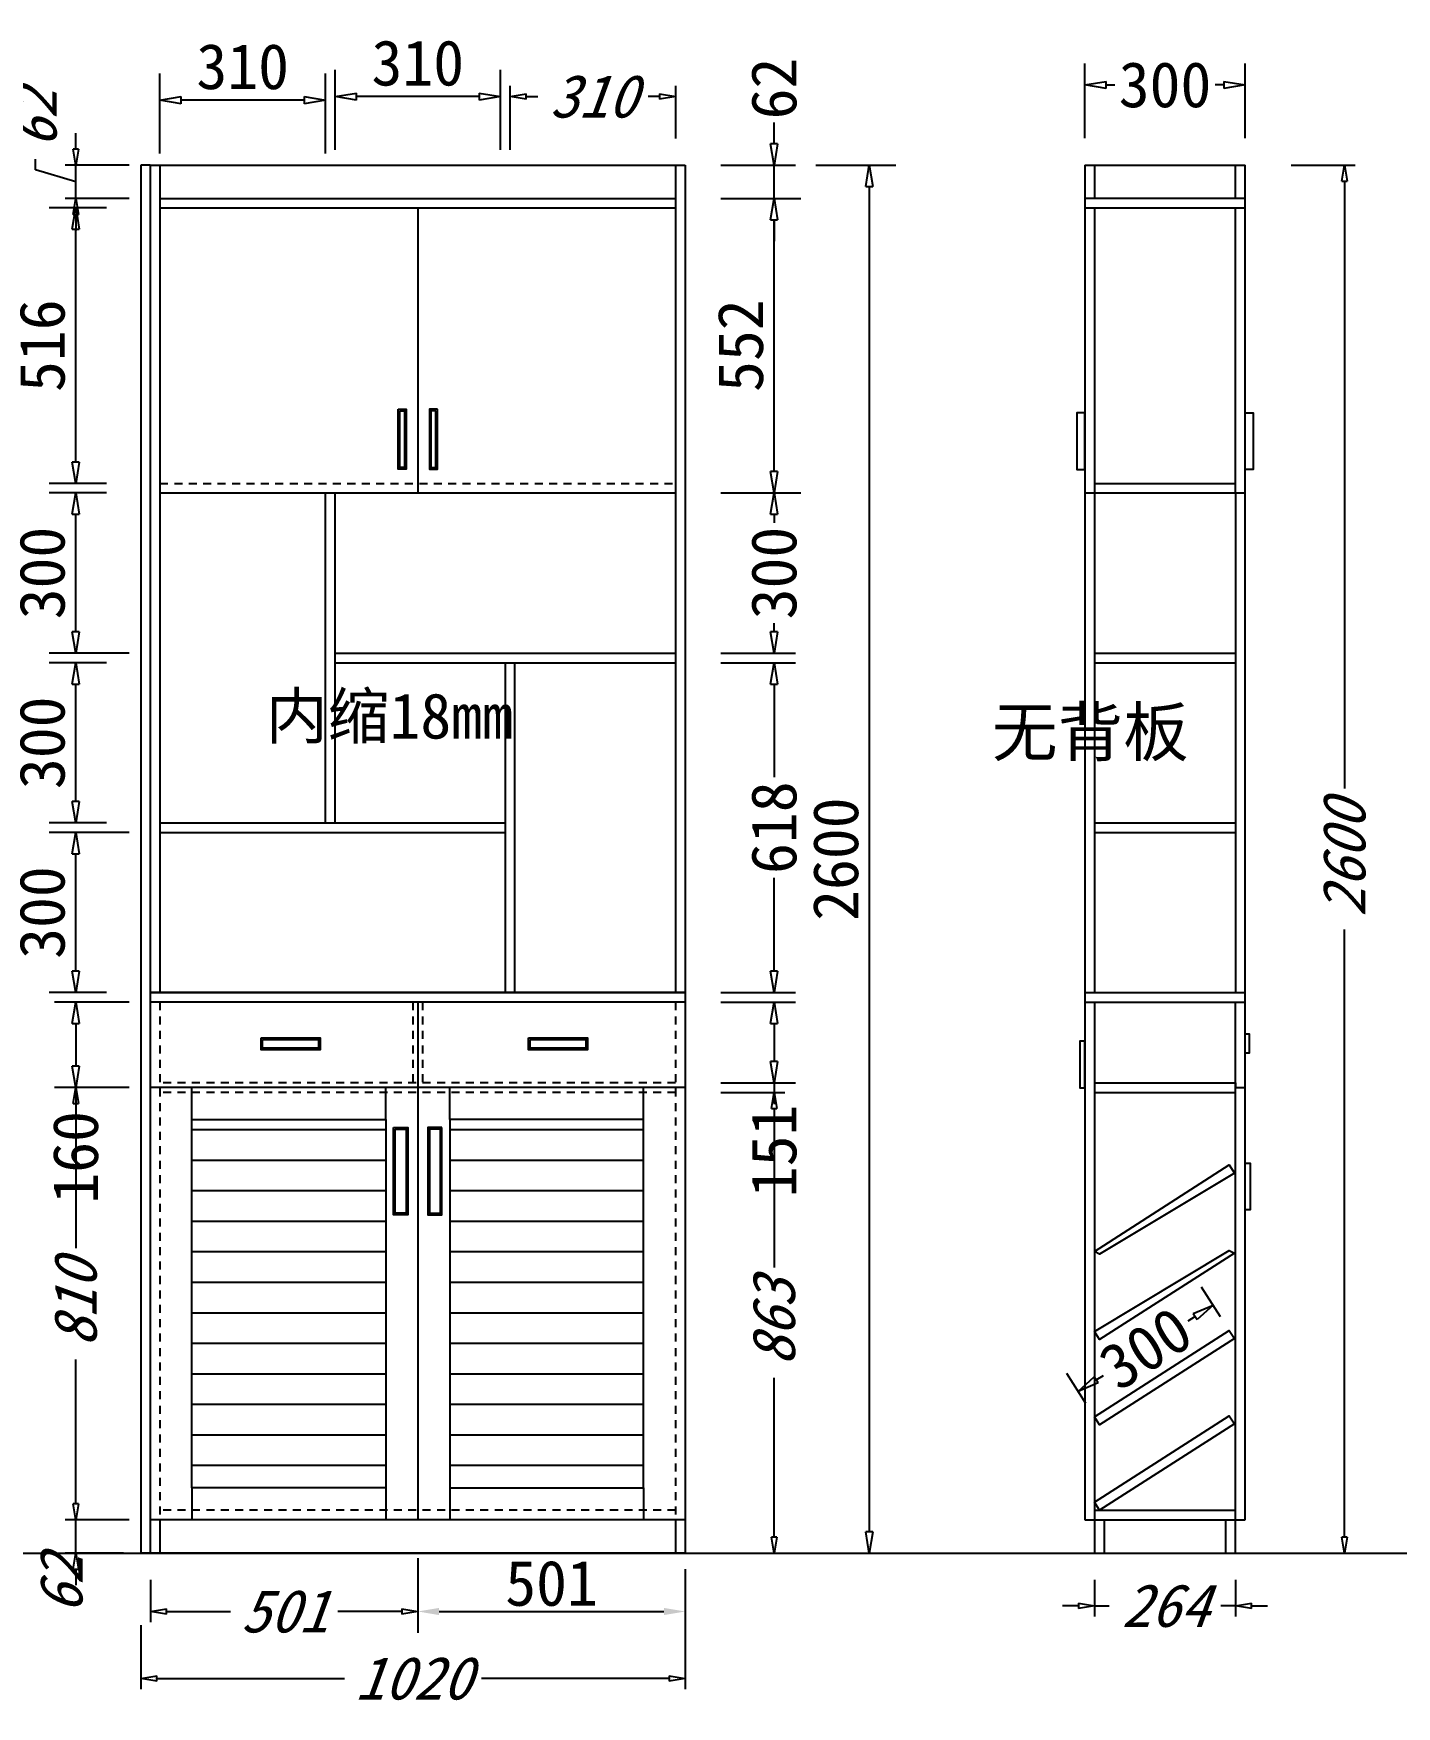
# Model space of a CAD drawing. Header units: millimetres. Extents: x 366509 to 398313, y -1245498 to -1202747.
# Drawn here: x 387498 to 390051, y -1221403 to -1218268 of the extents above; entities that cross this region are included whole.
import ezdxf

# ---------------------------------------------------------------- set-up
doc = ezdxf.new("R2010")
doc.units = ezdxf.units.MM
doc.header["$LTSCALE"] = 20
doc.linetypes.add('JIS_02_0.7', pattern=[1.35, 0.75, -0.6])
doc.layers.get('Defpoints').update_dxf_attribs({"color": 250})
doc.styles.get("Standard").update_dxf_attribs({"font": 'SimSun.ttf', "height": 85})
doc.styles.add('text', font='SimSun.ttf', dxfattribs={"height": 85})
doc.styles.add('汉字', font='SimSun.ttf', dxfattribs={"oblique": 20, "height": 80})
doc.dimstyles.new('200', dxfattribs={"dimtxt": 90, "dimasz": 40, "dimexe": 50, "dimexo": 100, "dimgap": 20, "dimtad": 1, "dimdec": 0, "dimtxsty": 'Standard', "dimblk": 'CLOSEDBLANK', "dimcen": 100, "dimdle": 50, "dimclrd": 256, "dimclre": 256, "dimclrt": 256, "dimadec": 0, "dimazin": 0, "dimtfac": 1, "dimtdec": 0, "dimtmove": 2, "dimatfit": 3, "dimldrblk": 'CLOSEDBLANK', "dimfxl": 100, "dimfxlon": 1, "dimlwd": 25, "dimlwe": 25, "dimarcsym": 0})
doc.dimstyles.new('ISO-25', dxfattribs={"dimtxt": 2.5, "dimasz": 2.5, "dimexe": 1.25, "dimexo": 0.625, "dimtad": 1, "dimtxsty": 'Standard', "dimcen": 2.5, "dimadec": 0, "dimazin": 0, "dimtfac": 1, "dimtmove": 0, "dimatfit": 3, "dimfxl": 1, "dimarcsym": 0})
doc.dimstyles.get("Standard").update_dxf_attribs({"dimtxt": 0.18, "dimasz": 0.18, "dimexe": 0.18, "dimexo": 0.0625, "dimgap": 0.09, "dimtad": 0, "dimtih": 1, "dimtoh": 1, "dimdec": 4, "dimzin": 0, "dimdsep": 46, "dimtxsty": 'Standard', "dimcen": 0.09, "dimadec": 0, "dimazin": 0, "dimtfac": 1, "dimtdec": 4, "dimtofl": 0, "dimtmove": 0, "dimatfit": 3, "dimfxl": 1, "dimtolj": 1, "dimtzin": 0, "dimarcsym": 0})
doc.dimstyles.new('周文晶', dxfattribs={"dimtxt": 70, "dimasz": 40, "dimexe": 40, "dimexo": 30, "dimgap": 10, "dimtad": 0, "dimdec": 0, "dimtxsty": 'Standard', "dimblk": 'CLOSEDBLANK', "dimcen": 200, "dimclrd": 256, "dimclre": 256, "dimadec": 0, "dimazin": 0, "dimtfac": 1, "dimtdec": 0, "dimtmove": 0, "dimatfit": 3, "dimldrblk": 'CLOSEDBLANK', "dimfxl": 100, "dimfxlon": 1, "dimarcsym": 0})

# ---------------------------------------------------------------- blocks, each defined once
blk = doc.blocks.new('_ClosedBlank')
at = {"color": 0, "linetype": 'ByBlock', "lineweight": -2}
for p, q in [((-1, 0.167), (0, 0)), ((-1, 0.167), (-1, -0.167)), ((0, 0), (-1, -0.167))]:
    blk.add_line(p, q, dxfattribs=at)
blk = doc.blocks.new('*D831')
at = {"lineweight": 25, "transparency": 16777216}
for p, q in [((387577.1, -1221023.1), (387577.1, -1220993.1)), ((387677.1, -1221053.1), (387557.1, -1221053.1)), ((387577.1, -1221115.1), (387577.1, -1221053.1)), ((387666.9, -1221115.1), (387557.1, -1221115.1)), ((387577.1, -1221145.1), (387577.1, -1221175.1))]:
    blk.add_line(p, q, dxfattribs=at)
at = {"layer": 'Defpoints', "color": 0, "transparency": 16777216}
for p in [(387577.1, -1221053.1), (387734.9, -1221053.1), (387716.9, -1221115.1)]:
    blk.add_point(p, dxfattribs=at)
at = {"lineweight": 25, "transparency": 16777216, "xscale": 30, "yscale": 30, "zscale": 30}
for p, rotation in [((387577.1, -1221053.1), 270), ((387577.1, -1221115.1), 90)]:
    blk.add_blockref('_ClosedBlank', p, dxfattribs=dict(at, rotation=rotation))
at = {"lineweight": -3, "transparency": 16777216, "insert": (387550.5, -1221175.1), "char_height": 80, "attachment_point": 5, "rotation": 90, "style": '汉字'}
blk.add_mtext('62', dxfattribs=at)
blk = doc.blocks.new('*D832')
at = {"lineweight": 25, "transparency": 16777216}
for p, q in [((387677.1, -1220243.1), (387557.1, -1220243.1)), ((387577.1, -1220273.1), (387577.1, -1220543.9)), ((387577.1, -1221023.1), (387577.1, -1220752.2)), ((387677.1, -1221053.1), (387557.1, -1221053.1))]:
    blk.add_line(p, q, dxfattribs=at)
at = {"layer": 'Defpoints', "color": 0, "transparency": 16777216}
for p in [(387577.1, -1220243.1), (387734.9, -1220243.1), (387734.9, -1221053.1)]:
    blk.add_point(p, dxfattribs=at)
at = {"lineweight": 25, "transparency": 16777216, "xscale": 30, "yscale": 30, "zscale": 30}
for p, rotation in [((387577.1, -1220243.1), 90), ((387577.1, -1221053.1), 270)]:
    blk.add_blockref('_ClosedBlank', p, dxfattribs=dict(at, rotation=rotation))
at = {"lineweight": -3, "transparency": 16777216, "insert": (387577.1, -1220648.1), "char_height": 80, "attachment_point": 5, "rotation": 90, "style": '汉字'}
blk.add_mtext('810', dxfattribs=at)
blk = doc.blocks.new('*D846')
at = {"lineweight": 25, "transparency": 16777216}
for p, q in [((388390.9, -1218486.5), (388390.9, -1218366.5)), ((388700.9, -1218465.2), (388700.9, -1218366.5)), ((388420.9, -1218386.5), (388442.6, -1218386.5)), ((388670.9, -1218386.5), (388649.1, -1218386.5))]:
    blk.add_line(p, q, dxfattribs=at)
at = {"layer": 'Defpoints', "color": 0, "transparency": 16777216}
for p in [(388700.9, -1218386.5), (388700.9, -1218515.2), (388390.9, -1219129.1)]:
    blk.add_point(p, dxfattribs=at)
at = {"lineweight": 25, "transparency": 16777216, "xscale": 30, "yscale": 30, "zscale": 30, "rotation": 180}
blk.add_blockref('_ClosedBlank', (388390.9, -1218386.5), dxfattribs=at)
at = {"lineweight": 25, "transparency": 16777216, "xscale": 30, "yscale": 30, "zscale": 30}
blk.add_blockref('_ClosedBlank', (388700.9, -1218386.5), dxfattribs=at)
at = {"lineweight": -3, "transparency": 16777216, "insert": (388545.9, -1218386.5), "char_height": 80, "attachment_point": 5, "style": '汉字'}
blk.add_mtext('310', dxfattribs=at)
blk = doc.blocks.new('*D833')
at = {"lineweight": 25, "transparency": 16777216}
for p, q in [((387698.9, -1221250.2), (387698.9, -1221370.2)), ((388718.9, -1221250.2), (388718.9, -1221370.2)), ((387728.9, -1221350.2), (388080.3, -1221350.2)), ((388688.9, -1221350.2), (388337.5, -1221350.2))]:
    blk.add_line(p, q, dxfattribs=at)
at = {"layer": 'Defpoints', "color": 0, "transparency": 16777216}
for p in [(387698.9, -1221115.1), (388718.9, -1221115.1), (388718.9, -1221350.2)]:
    blk.add_point(p, dxfattribs=at)
at = {"lineweight": 25, "transparency": 16777216, "xscale": 30, "yscale": 30, "zscale": 30, "rotation": 180}
blk.add_blockref('_ClosedBlank', (387698.9, -1221350.2), dxfattribs=at)
at = {"lineweight": 25, "transparency": 16777216, "xscale": 30, "yscale": 30, "zscale": 30}
blk.add_blockref('_ClosedBlank', (388718.9, -1221350.2), dxfattribs=at)
at = {"lineweight": -3, "transparency": 16777216, "insert": (388208.9, -1221350.2), "char_height": 80, "attachment_point": 5, "style": '汉字'}
blk.add_mtext('1020', dxfattribs=at)
blk = doc.blocks.new('*D847')
at = {"lineweight": 25, "transparency": 16777216}
for p, q in [((389485.3, -1221165.1), (389485.3, -1221234.1)), ((389749.7, -1221165.1), (389749.7, -1221234.1)), ((389455.3, -1221214.1), (389425.3, -1221214.1)), ((389485.3, -1221214.1), (389512.9, -1221214.1)), ((389749.7, -1221214.1), (389722.1, -1221214.1)), ((389779.7, -1221214.1), (389809.7, -1221214.1))]:
    blk.add_line(p, q, dxfattribs=at)
at = {"layer": 'Defpoints', "color": 0, "transparency": 16777216}
for p in [(389485.3, -1221115.1), (389749.7, -1221115.1), (389749.7, -1221214.1)]:
    blk.add_point(p, dxfattribs=at)
at = {"lineweight": 25, "transparency": 16777216, "xscale": 30, "yscale": 30, "zscale": 30}
blk.add_blockref('_ClosedBlank', (389485.3, -1221214.1), dxfattribs=at)
at = {"lineweight": 25, "transparency": 16777216, "xscale": 30, "yscale": 30, "zscale": 30, "rotation": 180}
blk.add_blockref('_ClosedBlank', (389749.7, -1221214.1), dxfattribs=at)
at = {"lineweight": -3, "transparency": 16777216, "insert": (389617.5, -1221214.1), "char_height": 80, "attachment_point": 5, "style": '汉字'}
blk.add_mtext('264', dxfattribs=at)
blk = doc.blocks.new('*D848')
at = {"lineweight": 25, "transparency": 16777216}
for p, q in [((389853.6, -1218515.1), (389973.6, -1218515.1)), ((389953.6, -1218545.1), (389953.6, -1219682.9)), ((389953.6, -1221085.1), (389953.6, -1219947.2)), ((389853.6, -1221115.1), (389973.6, -1221115.1))]:
    blk.add_line(p, q, dxfattribs=at)
at = {"layer": 'Defpoints', "color": 0, "transparency": 16777216}
for p in [(389767.7, -1218515.1), (389767.7, -1221115.1), (389953.6, -1221115.1)]:
    blk.add_point(p, dxfattribs=at)
at = {"lineweight": 25, "transparency": 16777216, "xscale": 30, "yscale": 30, "zscale": 30}
for p, rotation in [((389953.6, -1218515.1), 90), ((389953.6, -1221115.1), 270)]:
    blk.add_blockref('_ClosedBlank', p, dxfattribs=dict(at, rotation=rotation))
at = {"lineweight": -3, "transparency": 16777216, "insert": (389953.6, -1219815.1), "char_height": 80, "attachment_point": 5, "rotation": 90, "style": '汉字'}
blk.add_mtext('2600', dxfattribs=at)
blk = doc.blocks.new('*D834')
at = {"lineweight": 25, "transparency": 16777216}
for p, q in [((388785.2, -1220252.1), (388905.2, -1220252.1)), ((388885.2, -1220282.1), (388885.2, -1220580.1)), ((388885.2, -1221085.1), (388885.2, -1220787.1)), ((388785.2, -1221115.1), (388905.2, -1221115.1))]:
    blk.add_line(p, q, dxfattribs=at)
at = {"layer": 'Defpoints', "color": 0, "transparency": 16777216}
for p in [(388700.9, -1220252.1), (388700.9, -1221115.1), (388885.2, -1221115.1)]:
    blk.add_point(p, dxfattribs=at)
at = {"lineweight": 25, "transparency": 16777216, "xscale": 30, "yscale": 30, "zscale": 30}
for p, rotation in [((388885.2, -1220252.1), 90), ((388885.2, -1221115.1), 270)]:
    blk.add_blockref('_ClosedBlank', p, dxfattribs=dict(at, rotation=rotation))
at = {"lineweight": -3, "transparency": 16777216, "insert": (388885.2, -1220683.6), "char_height": 80, "attachment_point": 5, "rotation": 90, "style": '汉字'}
blk.add_mtext('863', dxfattribs=at)
blk = doc.blocks.new('*D849')
at = {"lineweight": 25, "transparency": 16777216}
for p, q in [((387577.1, -1218485.2), (387577.1, -1218455.2)), ((387502.1, -1218523.7), (387502.1, -1218503.7)), ((387577.1, -1218546.2), (387502.1, -1218523.7)), ((387677.1, -1218515.2), (387557.1, -1218515.2)), ((387577.1, -1218577.2), (387577.1, -1218515.2)), ((387577.1, -1218577.2), (387577.1, -1218515.2)), ((387677.1, -1218577.2), (387557.1, -1218577.2)), ((387577.1, -1218607.2), (387577.1, -1218637.2))]:
    blk.add_line(p, q, dxfattribs=at)
at = {"layer": 'Defpoints', "color": 0, "transparency": 16777216}
for p in [(387577.1, -1218515.2), (387734.9, -1218515.2), (387734.9, -1218577.2)]:
    blk.add_point(p, dxfattribs=at)
at = {"lineweight": 25, "transparency": 16777216, "xscale": 30, "yscale": 30, "zscale": 30}
for p, rotation in [((387577.1, -1218515.2), 270), ((387577.1, -1218577.2), 90)]:
    blk.add_blockref('_ClosedBlank', p, dxfattribs=dict(at, rotation=rotation))
at = {"lineweight": -3, "transparency": 16777216, "insert": (387502.1, -1218428.9), "char_height": 80, "attachment_point": 5, "rotation": 90, "style": '汉字'}
blk.add_mtext('62', dxfattribs=at)
blk = doc.blocks.new('*D835')
at = {"lineweight": 25, "transparency": 16777216}
for p, q in [((388217.9, -1221124.6), (388217.9, -1221244.6)), ((387716.9, -1221165.1), (387716.9, -1221244.6)), ((387746.9, -1221224.6), (387867, -1221224.6)), ((388187.9, -1221224.6), (388067.8, -1221224.6))]:
    blk.add_line(p, q, dxfattribs=at)
at = {"layer": 'Defpoints', "color": 0, "transparency": 16777216}
for p in [(388217.9, -1221053.1), (387716.9, -1221115.1), (387716.9, -1221224.6)]:
    blk.add_point(p, dxfattribs=at)
at = {"lineweight": 25, "transparency": 16777216, "xscale": 30, "yscale": 30, "zscale": 30, "rotation": 180}
blk.add_blockref('_ClosedBlank', (387716.9, -1221224.6), dxfattribs=at)
at = {"lineweight": 25, "transparency": 16777216, "xscale": 30, "yscale": 30, "zscale": 30}
blk.add_blockref('_ClosedBlank', (388217.9, -1221224.6), dxfattribs=at)
at = {"lineweight": -3, "transparency": 16777216, "insert": (387967.4, -1221224.6), "char_height": 80, "attachment_point": 5, "style": '汉字'}
blk.add_mtext('501', dxfattribs=at)
blk = doc.blocks.new('*D836')
at = {"lineweight": 25, "transparency": 16777216}
for p, q in [((388963.5, -1218515.2), (389113.5, -1218515.2)), ((389063.5, -1218555.2), (389063.5, -1221075.1)), ((388963.5, -1221115.1), (389113.5, -1221115.1))]:
    blk.add_line(p, q, dxfattribs=at)
at = {"layer": 'Defpoints', "color": 0, "transparency": 16777216}
for p in [(388556.9, -1218515.2), (388556.9, -1221115.1), (389063.5, -1221115.1)]:
    blk.add_point(p, dxfattribs=at)
at = {"lineweight": 25, "transparency": 16777216, "xscale": 40, "yscale": 40, "zscale": 40}
for p, rotation in [((389063.5, -1218515.2), 90), ((389063.5, -1221115.1), 270)]:
    blk.add_blockref('_ClosedBlank', p, dxfattribs=dict(at, rotation=rotation))
at = {"lineweight": -3, "transparency": 16777216, "insert": (389001, -1219815.1), "char_height": 85, "attachment_point": 5, "rotation": 90}
blk.add_mtext('2600', dxfattribs=at)
blk = doc.blocks.new('*D850')
at = {"lineweight": 25, "transparency": 16777216}
for p, q in [((388062.9, -1218486.5), (388062.9, -1218336.5)), ((388372.9, -1218486.5), (388372.9, -1218336.5)), ((388332.9, -1218386.5), (388102.9, -1218386.5))]:
    blk.add_line(p, q, dxfattribs=at)
at = {"layer": 'Defpoints', "color": 0, "transparency": 16777216}
for p in [(388062.9, -1218386.5), (388372.9, -1219129.1), (388062.9, -1219447.1)]:
    blk.add_point(p, dxfattribs=at)
at = {"lineweight": 25, "transparency": 16777216, "xscale": 40, "yscale": 40, "zscale": 40, "rotation": 180}
blk.add_blockref('_ClosedBlank', (388062.9, -1218386.5), dxfattribs=at)
at = {"lineweight": 25, "transparency": 16777216, "xscale": 40, "yscale": 40, "zscale": 40}
blk.add_blockref('_ClosedBlank', (388372.9, -1218386.5), dxfattribs=at)
at = {"lineweight": -3, "transparency": 16777216, "insert": (388217.9, -1218324), "char_height": 85, "attachment_point": 5}
blk.add_mtext('310', dxfattribs=at)
blk = doc.blocks.new('*D851')
at = {"lineweight": 25, "transparency": 16777216}
for p, q in [((387734.9, -1218493.2), (387734.9, -1218343.2)), ((388044.9, -1218493.2), (388044.9, -1218343.2)), ((388004.9, -1218393.2), (387774.9, -1218393.2))]:
    blk.add_line(p, q, dxfattribs=at)
at = {"layer": 'Defpoints', "color": 0, "transparency": 16777216}
for p in [(387734.9, -1218393.2), (388044.9, -1219129.1), (387734.9, -1219588.1)]:
    blk.add_point(p, dxfattribs=at)
at = {"lineweight": 25, "transparency": 16777216, "xscale": 40, "yscale": 40, "zscale": 40, "rotation": 180}
blk.add_blockref('_ClosedBlank', (387734.9, -1218393.2), dxfattribs=at)
at = {"lineweight": 25, "transparency": 16777216, "xscale": 40, "yscale": 40, "zscale": 40}
blk.add_blockref('_ClosedBlank', (388044.9, -1218393.2), dxfattribs=at)
at = {"lineweight": -3, "transparency": 16777216, "insert": (387889.9, -1218330.7), "char_height": 85, "attachment_point": 5}
blk.add_mtext('310', dxfattribs=at)
blk = doc.blocks.new('*D837')
at = {"lineweight": 25, "transparency": 16777216}
for p, q in [((387677.1, -1219765.1), (387527.1, -1219765.1)), ((387577.1, -1220025.1), (387577.1, -1219805.1)), ((387634.9, -1220065.1), (387527.1, -1220065.1))]:
    blk.add_line(p, q, dxfattribs=at)
at = {"layer": 'Defpoints', "color": 0, "transparency": 16777216}
for p in [(387577.1, -1219765.1), (388044.9, -1219765.1), (387734.9, -1220065.1)]:
    blk.add_point(p, dxfattribs=at)
at = {"lineweight": 25, "transparency": 16777216, "xscale": 40, "yscale": 40, "zscale": 40}
for p, rotation in [((387577.1, -1219765.1), 90), ((387577.1, -1220065.1), 270)]:
    blk.add_blockref('_ClosedBlank', p, dxfattribs=dict(at, rotation=rotation))
at = {"lineweight": -3, "transparency": 16777216, "insert": (387514.6, -1219915.1), "char_height": 85, "attachment_point": 5, "rotation": 90}
blk.add_mtext('300', dxfattribs=at)
blk = doc.blocks.new('*D852')
at = {"lineweight": 25, "transparency": 16777216}
for p, q in [((387634.9, -1219447.1), (387527.1, -1219447.1)), ((387577.1, -1219707.1), (387577.1, -1219487.1)), ((387634.9, -1219747.1), (387527.1, -1219747.1))]:
    blk.add_line(p, q, dxfattribs=at)
at = {"layer": 'Defpoints', "color": 0, "transparency": 16777216}
for p in [(387577.1, -1219447.1), (387734.9, -1219447.1), (387734.9, -1219747.1)]:
    blk.add_point(p, dxfattribs=at)
at = {"lineweight": 25, "transparency": 16777216, "xscale": 40, "yscale": 40, "zscale": 40}
for p, rotation in [((387577.1, -1219447.1), 90), ((387577.1, -1219747.1), 270)]:
    blk.add_blockref('_ClosedBlank', p, dxfattribs=dict(at, rotation=rotation))
at = {"lineweight": -3, "transparency": 16777216, "insert": (387514.6, -1219597.1), "char_height": 85, "attachment_point": 5, "rotation": 90}
blk.add_mtext('300', dxfattribs=at)
blk = doc.blocks.new('*D853')
at = {"lineweight": 25, "transparency": 16777216}
for p, q in [((387634.9, -1219129.1), (387527.1, -1219129.1)), ((387577.1, -1219389.1), (387577.1, -1219169.1)), ((387677.1, -1219429.1), (387527.1, -1219429.1))]:
    blk.add_line(p, q, dxfattribs=at)
at = {"layer": 'Defpoints', "color": 0, "transparency": 16777216}
for p in [(387577.1, -1219129.1), (387734.9, -1219129.1), (388062.9, -1219429.1)]:
    blk.add_point(p, dxfattribs=at)
at = {"lineweight": 25, "transparency": 16777216, "xscale": 40, "yscale": 40, "zscale": 40}
for p, rotation in [((387577.1, -1219129.1), 90), ((387577.1, -1219429.1), 270)]:
    blk.add_blockref('_ClosedBlank', p, dxfattribs=dict(at, rotation=rotation))
at = {"lineweight": -3, "transparency": 16777216, "insert": (387514.6, -1219279.1), "char_height": 85, "attachment_point": 5, "rotation": 90}
blk.add_mtext('300', dxfattribs=at)
blk = doc.blocks.new('*D854')
at = {"lineweight": 25, "transparency": 16777216}
for p, q in [((387634.9, -1218595.2), (387527.1, -1218595.2)), ((387577.1, -1219071.1), (387577.1, -1218635.2)), ((387634.9, -1219111.1), (387527.1, -1219111.1))]:
    blk.add_line(p, q, dxfattribs=at)
at = {"layer": 'Defpoints', "color": 0, "transparency": 16777216}
for p in [(387577.1, -1218595.2), (387734.9, -1218595.2), (387734.9, -1219111.1)]:
    blk.add_point(p, dxfattribs=at)
at = {"lineweight": 25, "transparency": 16777216, "xscale": 40, "yscale": 40, "zscale": 40}
for p, rotation in [((387577.1, -1218595.2), 90), ((387577.1, -1219111.1), 270)]:
    blk.add_blockref('_ClosedBlank', p, dxfattribs=dict(at, rotation=rotation))
at = {"lineweight": -3, "transparency": 16777216, "insert": (387514.6, -1218853.1), "char_height": 85, "attachment_point": 5, "rotation": 90}
blk.add_mtext('516', dxfattribs=at)
blk = doc.blocks.new('*D838')
at = {"lineweight": 25, "transparency": 16777216}
for p, q in [((388800.9, -1218577.2), (388935.2, -1218577.2)), ((388885.2, -1219089.1), (388885.2, -1218617.2)), ((388800.9, -1219129.1), (388935.2, -1219129.1))]:
    blk.add_line(p, q, dxfattribs=at)
at = {"layer": 'Defpoints', "color": 0, "transparency": 16777216}
for p in [(388700.9, -1218577.2), (388885.2, -1218577.2), (388700.9, -1219129.1)]:
    blk.add_point(p, dxfattribs=at)
at = {"lineweight": 25, "transparency": 16777216, "xscale": 40, "yscale": 40, "zscale": 40}
for p, rotation in [((388885.2, -1218577.2), 90), ((388885.2, -1219129.1), 270)]:
    blk.add_blockref('_ClosedBlank', p, dxfattribs=dict(at, rotation=rotation))
at = {"lineweight": -3, "transparency": 16777216, "insert": (388822.7, -1218853.1), "char_height": 85, "attachment_point": 5, "rotation": 90}
blk.add_mtext('552', dxfattribs=at)
blk = doc.blocks.new('*D839')
at = {"color": 0, "lineweight": -2, "transparency": 16777216}
for p, q in [((388217.9, -1221124.6), (388217.9, -1221264.6)), ((388718.9, -1221145.1), (388718.9, -1221264.6)), ((388257.9, -1221224.6), (388678.9, -1221224.6))]:
    blk.add_line(p, q, dxfattribs=at)
at = {"color": 0, "transparency": 16777216}
for points in [[(388257.9, -1221217.9), (388257.9, -1221231.3), (388217.9, -1221224.6)], [(388678.9, -1221217.9), (388678.9, -1221231.3), (388718.9, -1221224.6)]]:
    blk.add_solid(points, dxfattribs=at)
at = {"layer": 'Defpoints', "color": 0, "transparency": 16777216}
for p in [(388217.9, -1221053.1), (388718.9, -1221115.1), (388718.9, -1221224.6)]:
    blk.add_point(p, dxfattribs=at)
at = {"color": 0, "lineweight": -3, "transparency": 16777216, "insert": (388468.4, -1221172.1), "char_height": 85, "attachment_point": 5}
blk.add_mtext('501', dxfattribs=at)
blk = doc.blocks.new('*D840')
at = {"lineweight": -2, "transparency": 16777216}
for p, q in [((389467.3, -1218464.7), (389467.3, -1218324.7)), ((389767.7, -1218464.7), (389767.7, -1218324.7)), ((389507.3, -1218364.7), (389523.5, -1218364.7)), ((389727.7, -1218364.7), (389711.6, -1218364.7))]:
    blk.add_line(p, q, dxfattribs=at)
at = {"layer": 'Defpoints', "color": 0, "transparency": 16777216}
for p in [(389767.7, -1218364.7), (389467.3, -1218515.1), (389767.7, -1218515.1)]:
    blk.add_point(p, dxfattribs=at)
at = {"lineweight": -2, "transparency": 16777216, "xscale": 40, "yscale": 40, "zscale": 40, "rotation": 180}
blk.add_blockref('_ClosedBlank', (389467.3, -1218364.7), dxfattribs=at)
at = {"lineweight": -2, "transparency": 16777216, "xscale": 40, "yscale": 40, "zscale": 40}
blk.add_blockref('_ClosedBlank', (389767.7, -1218364.7), dxfattribs=at)
at = {"color": 0, "transparency": 16777216, "insert": (389617.5, -1218364.7), "char_height": 85, "attachment_point": 5}
blk.add_mtext('300', dxfattribs=at)
blk = doc.blocks.new('*D841')
at = {"lineweight": -2, "transparency": 16777216}
for p, q in [((388885.2, -1218475.2), (388885.2, -1218435.2)), ((388785.2, -1218515.2), (388925.2, -1218515.2)), ((388885.2, -1218577.2), (388885.2, -1218515.2)), ((388785.2, -1218577.2), (388925.2, -1218577.2)), ((388885.2, -1218617.2), (388885.2, -1218657.2))]:
    blk.add_line(p, q, dxfattribs=at)
at = {"layer": 'Defpoints', "color": 0, "transparency": 16777216}
for p in [(388700.9, -1218515.2), (388885.2, -1218515.2), (388700.9, -1218577.2)]:
    blk.add_point(p, dxfattribs=at)
at = {"lineweight": -2, "transparency": 16777216, "xscale": 40, "yscale": 40, "zscale": 40}
for p, rotation in [((388885.2, -1218515.2), 270), ((388885.2, -1218577.2), 90)]:
    blk.add_blockref('_ClosedBlank', p, dxfattribs=dict(at, rotation=rotation))
at = {"color": 0, "transparency": 16777216, "insert": (388885.2, -1218371.4), "char_height": 85, "attachment_point": 5, "rotation": 90}
blk.add_mtext('62', dxfattribs=at)
blk = doc.blocks.new('*D842')
at = {"lineweight": -2, "transparency": 16777216}
for p, q in [((388785.2, -1219129.1), (388925.2, -1219129.1)), ((388885.2, -1219169.1), (388885.2, -1219185)), ((388885.2, -1219389.1), (388885.2, -1219373.1)), ((388785.2, -1219429.1), (388925.2, -1219429.1))]:
    blk.add_line(p, q, dxfattribs=at)
at = {"layer": 'Defpoints', "color": 0, "transparency": 16777216}
for p in [(388700.9, -1219129.1), (388700.9, -1219429.1), (388885.2, -1219429.1)]:
    blk.add_point(p, dxfattribs=at)
at = {"lineweight": -2, "transparency": 16777216, "xscale": 40, "yscale": 40, "zscale": 40}
for p, rotation in [((388885.2, -1219129.1), 90), ((388885.2, -1219429.1), 270)]:
    blk.add_blockref('_ClosedBlank', p, dxfattribs=dict(at, rotation=rotation))
at = {"color": 0, "transparency": 16777216, "insert": (388885.2, -1219279.1), "char_height": 85, "attachment_point": 5, "rotation": 90}
blk.add_mtext('300', dxfattribs=at)
blk = doc.blocks.new('*D843')
at = {"lineweight": -2, "transparency": 16777216}
for p, q in [((389721.7, -1220672.8), (389685.9, -1220616.9)), ((389673.8, -1220672.1), (389660.4, -1220680.7)), ((389469.1, -1220834.7), (389433.3, -1220778.7)), ((389488.6, -1220790.8), (389502, -1220782.2))]:
    blk.add_line(p, q, dxfattribs=at)
at = {"layer": 'Defpoints', "color": 0, "transparency": 16777216}
for p in [(389707.5, -1220650.5), (389737.9, -1220698.1), (389485.3, -1220859.9)]:
    blk.add_point(p, dxfattribs=at)
at = {"lineweight": -2, "transparency": 16777216, "xscale": 40, "yscale": 40, "zscale": 40}
for p, rotation in [((389707.5, -1220650.5), 32.65196531528703), ((389454.9, -1220812.4), 212.651965315287)]:
    blk.add_blockref('_ClosedBlank', p, dxfattribs=dict(at, rotation=rotation))
at = {"color": 0, "transparency": 16777216, "insert": (389581.2, -1220731.5), "char_height": 85, "attachment_point": 5, "rotation": 32.652}
blk.add_mtext('300', dxfattribs=at)
blk = doc.blocks.new('*D844')
at = {"lineweight": -2, "transparency": 16777216}
for p, q in [((387677.1, -1220083.1), (387537.1, -1220083.1)), ((387577.1, -1220123.1), (387577.1, -1220203.1)), ((387677.1, -1220243.1), (387537.1, -1220243.1)), ((387577.1, -1220243.1), (387577.1, -1220283.1))]:
    blk.add_line(p, q, dxfattribs=at)
at = {"layer": 'Defpoints', "color": 0, "transparency": 16777216}
for p in [(387577.1, -1220083.1), (387716.9, -1220083.1), (387716.9, -1220243.1)]:
    blk.add_point(p, dxfattribs=at)
at = {"lineweight": -2, "transparency": 16777216, "xscale": 40, "yscale": 40, "zscale": 40}
for p, rotation in [((387577.1, -1220083.1), 90), ((387577.1, -1220243.1), 270)]:
    blk.add_blockref('_ClosedBlank', p, dxfattribs=dict(at, rotation=rotation))
at = {"color": 0, "transparency": 16777216, "insert": (387577.1, -1220373.8), "char_height": 85, "attachment_point": 5, "rotation": 90}
blk.add_mtext('160', dxfattribs=at)
blk = doc.blocks.new('*D845')
at = {"lineweight": -2, "transparency": 16777216}
for p, q in [((388785.2, -1220083.1), (388925.2, -1220083.1)), ((388885.2, -1220123.1), (388885.2, -1220194.1)), ((388785.2, -1220234.1), (388925.2, -1220234.1)), ((388885.2, -1220234.1), (388885.2, -1220274.1))]:
    blk.add_line(p, q, dxfattribs=at)
at = {"layer": 'Defpoints', "color": 0, "transparency": 16777216}
for p in [(388700.9, -1220083.1), (388885.2, -1220083.1), (388700.9, -1220234.1)]:
    blk.add_point(p, dxfattribs=at)
at = {"lineweight": -2, "transparency": 16777216, "xscale": 40, "yscale": 40, "zscale": 40}
for p, rotation in [((388885.2, -1220083.1), 90), ((388885.2, -1220234.1), 270)]:
    blk.add_blockref('_ClosedBlank', p, dxfattribs=dict(at, rotation=rotation))
at = {"color": 0, "transparency": 16777216, "insert": (388885.2, -1220361.7), "char_height": 85, "attachment_point": 5, "rotation": 90}
blk.add_mtext('151', dxfattribs=at)
blk = doc.blocks.new('*D855')
at = {"lineweight": -2, "transparency": 16777216}
for p, q in [((388785.2, -1219447.1), (388925.2, -1219447.1)), ((388885.2, -1219487.1), (388885.2, -1219661.8)), ((388885.2, -1220025.1), (388885.2, -1219850.4)), ((388785.2, -1220065.1), (388925.2, -1220065.1))]:
    blk.add_line(p, q, dxfattribs=at)
at = {"layer": 'Defpoints', "color": 0, "transparency": 16777216}
for p in [(388700.9, -1219447.1), (388718.9, -1220065.1), (388885.2, -1220065.1)]:
    blk.add_point(p, dxfattribs=at)
at = {"lineweight": -2, "transparency": 16777216, "xscale": 40, "yscale": 40, "zscale": 40}
for p, rotation in [((388885.2, -1219447.1), 90), ((388885.2, -1220065.1), 270)]:
    blk.add_blockref('_ClosedBlank', p, dxfattribs=dict(at, rotation=rotation))
at = {"color": 0, "transparency": 16777216, "insert": (388885.2, -1219756.1), "char_height": 85, "attachment_point": 5, "rotation": 90}
blk.add_mtext('618', dxfattribs=at)

msp = doc.modelspace()

# ---------------------------------------------------------------- hatches: boundary and pattern name
at = {"lineweight": -3}
h = msp.add_hatch(dxfattribs=at)
h.set_pattern_fill('LINE', color=250, scale=18, style=0)
h.set_pattern_definition([(0, (266798.15, -1213063.863), (0, 57.15), [])])
h.paths.add_polyline_path([(388640.875, -1220303.067), (388277.875, -1220303.067), (388277.875, -1220993.067), (388640.875, -1220993.067)])
h.paths.add_polyline_path([(387794.875, -1220303.067), (387794.875, -1220993.067), (388157.875, -1220993.067), (388157.875, -1220303.067)])

# ---------------------------------------------------------------- linework, layer by layer
for p, q in [((387698.875, -1218515.202), (387698.875, -1221115.067)), ((387716.875, -1218515.202), (387716.875, -1221115.067)), ((387716.875, -1218515.202), (388718.875, -1218515.202)), ((387734.875, -1218515.202), (387734.875, -1220065.067)), ((388444.986, -1218515.202), (388718.875, -1218515.202)), ((388700.875, -1218515.202), (388700.875, -1220065.067)), ((388718.875, -1218515.202), (388718.875, -1221115.067)), ((389467.316, -1218515.067), (389767.703, -1218515.067)), ((389467.316, -1218515.067), (389467.316, -1221053.067)), ((389485.316, -1218515.067), (389485.316, -1218577.067)), ((389485.316, -1218515.067), (389485.316, -1218577.067)), ((389749.703, -1218577.067), (389749.703, -1218515.067)), ((389749.703, -1218577.067), (389749.703, -1218515.067)), ((389767.703, -1221053.067), (389767.703, -1218515.067)), ((387734.875, -1218577.202), (388700.875, -1218577.202)), ((387734.875, -1218595.202), (388700.875, -1218595.202)), ((389467.316, -1218577.067), (389767.703, -1218577.067)), ((389467.316, -1218595.067), (389767.703, -1218595.067)), ((389485.316, -1218595.067), (389485.316, -1219129.067)), ((389749.703, -1219129.067), (389749.703, -1218595.067)), ((387734.875, -1219129.067), (388700.875, -1219129.067)), ((388044.875, -1219747.067), (388044.875, -1219129.067)), ((388062.875, -1219747.067), (388062.875, -1219129.067)), ((389467.316, -1219129.067), (389767.703, -1219129.067)), ((389485.316, -1219111.067), (389749.703, -1219111.067)), ((388062.875, -1219429.067), (388700.875, -1219429.067)), ((389485.316, -1219429.067), (389749.703, -1219429.067)), ((388062.875, -1219447.067), (388700.875, -1219447.067)), ((388381.875, -1220065.067), (388381.875, -1219447.067)), ((388399.875, -1220065.067), (388399.875, -1219447.067)), ((389485.316, -1219447.067), (389749.703, -1219447.067)), ((387734.875, -1219747.067), (388381.875, -1219747.067)), ((389485.316, -1219747.067), (389749.703, -1219747.067)), ((387734.875, -1219765.067), (388381.875, -1219765.067)), ((389485.316, -1219765.067), (389749.703, -1219765.067)), ((388718.875, -1220065.067), (387716.875, -1220065.067)), ((387716.875, -1220065.067), (388718.875, -1220065.067)), ((389467.316, -1220065.067), (389767.703, -1220065.067)), ((388718.875, -1220083.067), (387716.875, -1220083.067)), ((388217.875, -1220083.067), (388217.875, -1221053.067)), ((389467.316, -1220083.067), (389767.703, -1220083.067)), ((389485.316, -1220083.067), (389485.316, -1221115.067)), ((389749.703, -1221115.067), (389749.703, -1220083.067)), ((388718.875, -1220243.067), (387716.875, -1220243.067)), ((387794.875, -1220303.067), (387794.875, -1220243.067)), ((388157.875, -1220303.067), (388157.875, -1220243.067)), ((388277.875, -1220303.067), (388277.875, -1220243.067)), ((388640.875, -1220303.067), (388640.875, -1220243.067)), ((389485.316, -1220234.067), (389749.703, -1220234.067)), ((389485.316, -1220252.067), (389749.703, -1220252.067)), ((387794.875, -1220993.067), (387794.875, -1221053.067)), ((388157.875, -1220993.067), (388157.875, -1221053.067)), ((388277.875, -1220993.067), (388277.875, -1221053.067)), ((388640.875, -1220993.067), (388640.875, -1221053.067)), ((389485.316, -1221035.067), (389749.703, -1221035.067)), ((388718.875, -1221053.067), (387716.875, -1221053.067)), ((388700.875, -1221053.067), (388700.875, -1221115.067)), ((389467.316, -1221053.067), (389767.703, -1221053.067)), ((389503.316, -1221053.067), (389503.316, -1221115.067)), ((389731.703, -1221115.067), (389731.703, -1221053.067)), ((388718.875, -1221115.067), (387716.875, -1221115.067)), ((389485.316, -1221115.067), (389749.703, -1221115.067))]:
    msp.add_line(p, q, dxfattribs=at)
for p, q in [((387716.875, -1218515.202), (387698.875, -1218515.202)), ((388217.875, -1218595.202), (388217.875, -1219129.067)), ((389485.316, -1219129.067), (389485.316, -1220065.067)), ((389749.703, -1219129.067), (389749.703, -1220065.067)), ((389749.703, -1220234.067), (389749.703, -1220243.067)), ((389749.703, -1220243.067), (389767.703, -1220243.067)), ((387734.875, -1221053.067), (387734.875, -1221115.067)), ((366509.141, -1221115.067), (398312.891, -1221115.067)), ((387716.875, -1221115.067), (387698.875, -1221115.067))]:
    msp.add_line(p, q)
at = {"color": 250, "linetype": 'JIS_02_0.7', "lineweight": -3}
for p, q in [((387734.875, -1219111.067), (388700.875, -1219111.067)), ((387734.875, -1220083.067), (387734.875, -1221053.067)), ((388208.875, -1220083.067), (388208.875, -1220234.067)), ((388226.875, -1220083.067), (388226.875, -1220234.067)), ((388700.875, -1220083.067), (388700.875, -1221053.067)), ((388700.875, -1220234.067), (387734.875, -1220234.067)), ((388700.875, -1220252.067), (387734.875, -1220252.067)), ((388700.875, -1221035.067), (387734.875, -1221035.067))]:
    msp.add_line(p, q, dxfattribs=at)
for points in [[(388181.063, -1218972.039), (388196.242, -1218972.039), (388196.242, -1219084.602), (388181.063, -1219084.602)], [(388254.688, -1218972.039), (388239.508, -1218972.039), (388239.508, -1219084.602), (388254.688, -1219084.602)], [(388184.063, -1218975.039), (388193.242, -1218975.039), (388193.242, -1219081.602), (388184.063, -1219081.602)], [(388251.688, -1218975.039), (388242.508, -1218975.039), (388242.508, -1219081.602), (388251.688, -1219081.602)], [(389467.316, -1218979.023), (389452.578, -1218979.023), (389452.578, -1219084.844), (389467.316, -1219084.844)], [(389767.703, -1218979.023), (389782.44, -1218979.023), (389782.44, -1219084.844), (389767.703, -1219084.844)], [(387924.188, -1220150.125), (388034.797, -1220150.125), (388034.797, -1220172.531), (387924.188, -1220172.531)], [(387927.188, -1220153.125), (388031.797, -1220153.125), (388031.797, -1220169.531), (387927.188, -1220169.531)], [(388425.188, -1220150.125), (388535.797, -1220150.125), (388535.797, -1220172.531), (388425.188, -1220172.531)], [(388428.188, -1220153.125), (388532.797, -1220153.125), (388532.797, -1220169.531), (388428.188, -1220169.531)], [(389467.316, -1220155.871), (389457.986, -1220155.871), (389457.986, -1220243.449), (389467.316, -1220243.449)], [(389767.703, -1220142.305), (389774.961, -1220142.305), (389774.961, -1220178.828), (389767.703, -1220178.828)], [(389767.703, -1220384.699), (389777.032, -1220384.699), (389777.032, -1220472.277), (389767.703, -1220472.277)]]:
    msp.add_lwpolyline(points, close=True)
at = {"lineweight": -3}
for points in [[(387794.875, -1220303.067), (388157.875, -1220303.067), (388157.875, -1220993.067), (387794.875, -1220993.067)], [(388172.579, -1220317.888), (388199.147, -1220317.888), (388199.147, -1220481.399), (388172.579, -1220481.399)], [(388175.579, -1220320.888), (388196.147, -1220320.888), (388196.147, -1220478.399), (388175.579, -1220478.399)], [(388263.171, -1220317.888), (388236.603, -1220317.888), (388236.603, -1220481.399), (388263.171, -1220481.399)], [(388260.171, -1220320.888), (388239.603, -1220320.888), (388239.603, -1220478.399), (388260.171, -1220478.399)], [(388640.875, -1220303.067), (388277.875, -1220303.067), (388277.875, -1220993.067), (388640.875, -1220993.067)]]:
    msp.add_lwpolyline(points, close=True, dxfattribs=at)
for points in [[(389485.316, -1220549.912), (389737.905, -1220388.051), (389747.616, -1220403.207), (389495.027, -1220555.067), (389485.316, -1220549.912)], [(389485.316, -1220699.912), (389737.905, -1220548.051), (389747.616, -1220553.207), (389495.027, -1220715.067), (389485.316, -1220699.912)], [(389485.316, -1220859.912), (389737.905, -1220698.051), (389747.616, -1220713.207), (389495.027, -1220875.067), (389485.316, -1220859.912)], [(389485.316, -1221019.912), (389737.905, -1220858.051), (389747.616, -1220873.207), (389495.027, -1221035.067), (389485.316, -1221019.912)]]:
    msp.add_lwpolyline(points)

# ---------------------------------------------------------------- texts
at = {"insert": (387933.047, -1219504.219), "char_height": 85, "width": 635.82031, "attachment_point": 1, "style": 'text'}
msp.add_mtext('内缩18mm', dxfattribs=at)
at = {"lineweight": -3, "insert": (389293.578, -1219531.69), "char_height": 90, "width": 545.64139, "attachment_point": 1}
msp.add_mtext('无背板', dxfattribs=at)

# ---------------------------------------------------------------- dimensions: what is measured, and where the dimension line sits
at = {"lineweight": -3}
for base, p1, p2, picture, middle in [((387734.875, -1218393.197), (388044.875, -1219129.067), (387734.875, -1219588.067), '*D851', (387889.875, -1218330.697)), ((388062.875, -1218386.531), (388372.875, -1219129.067), (388062.875, -1219447.067), '*D850', (388217.875, -1218324.031))]:
    dim = msp.add_linear_dim(base=base, p1=p1, p2=p2, dimstyle='200', dxfattribs=at)
    dim.commit()
    dim.dimension.update_dxf_attribs({"geometry": picture, "text_midpoint": middle})
for base, p1, p2, picture, middle in [((388885.238, -1218515.202), (388700.875, -1218577.202), (388700.875, -1218515.202), '*D841', (388885.238, -1218371.369)), ((388885.238, -1219429.067), (388700.875, -1219129.067), (388700.875, -1219429.067), '*D842', (388885.238, -1219279.067)), ((388885.238, -1220065.067), (388700.875, -1219447.067), (388718.875, -1220065.067), '*D855', (388885.238, -1219756.067))]:
    dim = msp.add_linear_dim(base=base, p1=p1, p2=p2, angle=90, dimstyle='周文晶')
    dim.commit()
    dim.dimension.update_dxf_attribs({"geometry": picture, "text_midpoint": middle})
dim = msp.add_linear_dim(base=(389767.703, -1218364.688), p1=(389467.316, -1218515.067), p2=(389767.703, -1218515.067), dimstyle='周文晶')
dim.commit()
dim.dimension.update_dxf_attribs({"geometry": '*D840', "text_midpoint": (389617.509, -1218364.688)})
for base, p1, p2, dimstyle, override, picture, middle in [((388700.875, -1218386.531), (388390.875, -1219129.067), (388700.875, -1218515.202), 'Standard', {"dimtxt": 80, "dimasz": 30, "dimexe": 20, "dimexo": 50, "dimgap": 10, "dimtih": 0, "dimtoh": 0, "dimdec": 0, "dimzin": 8, "dimtxsty": '汉字', "dimblk": 'ClosedBlank', "dimcen": 2.5, "dimclrd": 256, "dimclre": 256, "dimclrt": 256, "dimtdec": 0, "dimtofl": 1, "dimtmove": 1, "dimldrblk": 'ClosedBlank', "dimfxl": 100, "dimfxlon": 1, "dimtolj": 0, "dimtzin": 8, "dimlwd": 25, "dimlwe": 25, "dimarcsym": 1}, '*D846', (388545.875, -1218386.531)), ((388718.875, -1221224.611), (388217.875, -1221053.067), (388718.875, -1221115.067), 'ISO-25', {"dimtxt": 70, "dimasz": 40, "dimexe": 40, "dimexo": 30, "dimgap": 10, "dimfxl": 100, "dimfxlon": 1}, '*D839', (388468.375, -1221172.111)), ((388718.875, -1221350.169), (387698.875, -1221115.067), (388718.875, -1221115.067), 'Standard', {"dimtxt": 80, "dimasz": 30, "dimexe": 20, "dimexo": 50, "dimgap": 10, "dimtih": 0, "dimtoh": 0, "dimdec": 0, "dimzin": 8, "dimtxsty": '汉字', "dimblk": 'ClosedBlank', "dimcen": 2.5, "dimclrd": 256, "dimclre": 256, "dimclrt": 256, "dimtdec": 0, "dimtofl": 1, "dimtmove": 1, "dimldrblk": 'ClosedBlank', "dimfxl": 100, "dimfxlon": 1, "dimtolj": 0, "dimtzin": 8, "dimlwd": 25, "dimlwe": 25, "dimarcsym": 1}, '*D833', (388208.875, -1221350.169)), ((389749.703, -1221214.097), (389485.316, -1221115.067), (389749.703, -1221115.067), 'Standard', {"dimtxt": 80, "dimasz": 30, "dimexe": 20, "dimexo": 50, "dimgap": 10, "dimtih": 0, "dimtoh": 0, "dimdec": 0, "dimzin": 8, "dimtxsty": '汉字', "dimblk": 'ClosedBlank', "dimcen": 2.5, "dimclrd": 256, "dimclre": 256, "dimclrt": 256, "dimtdec": 0, "dimtofl": 1, "dimtmove": 1, "dimldrblk": 'ClosedBlank', "dimfxl": 100, "dimfxlon": 1, "dimtolj": 0, "dimtzin": 8, "dimlwd": 25, "dimlwe": 25, "dimarcsym": 1}, '*D847', (389617.509, -1221214.097))]:
    dim = msp.add_linear_dim(base=base, p1=p1, p2=p2, dimstyle=dimstyle, override=override, dxfattribs=at)
    dim.commit()
    dim.dimension.update_dxf_attribs({"geometry": picture, "text_midpoint": middle})
for base, p1, p2, angle, picture, middle in [((387577.073, -1218515.202), (387734.875, -1218577.202), (387734.875, -1218515.202), 90, '*D849', (387502.073, -1218493.702)), ((389953.6, -1221115.067), (389767.703, -1218515.067), (389767.703, -1221115.067), 90, '*D848', (389953.6, -1219815.067)), ((387577.073, -1220243.067), (387734.875, -1221053.067), (387734.875, -1220243.067), 270, '*D832', (387577.073, -1220648.067)), ((388885.238, -1221115.067), (388700.875, -1220252.067), (388700.875, -1221115.067), 90, '*D834', (388885.238, -1220683.567)), ((387716.875, -1221224.611), (388217.875, -1221053.067), (387716.875, -1221115.067), 180, '*D835', (387967.375, -1221224.611))]:
    dim = msp.add_linear_dim(base=base, p1=p1, p2=p2, angle=angle, dimstyle='Standard', override={"dimtxt": 80, "dimasz": 30, "dimexe": 20, "dimexo": 50, "dimgap": 10, "dimtih": 0, "dimtoh": 0, "dimdec": 0, "dimzin": 8, "dimtxsty": '汉字', "dimblk": 'ClosedBlank', "dimcen": 2.5, "dimclrd": 256, "dimclre": 256, "dimclrt": 256, "dimtdec": 0, "dimtofl": 1, "dimtmove": 1, "dimldrblk": 'ClosedBlank', "dimfxl": 100, "dimfxlon": 1, "dimtolj": 0, "dimtzin": 8, "dimlwd": 25, "dimlwe": 25, "dimarcsym": 1}, dxfattribs=at)
    dim.commit()
    dim.dimension.update_dxf_attribs({"geometry": picture, "text_midpoint": middle})
for base, p1, p2, picture, middle in [((389063.465, -1221115.067), (388556.931, -1218515.202), (388556.931, -1221115.067), '*D836', (389000.965, -1219815.135)), ((387577.073, -1218595.202), (387734.875, -1219111.067), (387734.875, -1218595.202), '*D854', (387514.573, -1218853.135)), ((388885.238, -1218577.202), (388700.875, -1219129.067), (388700.875, -1218577.202), '*D838', (388822.738, -1218853.135)), ((387577.073, -1219129.067), (388062.875, -1219429.067), (387734.875, -1219129.067), '*D853', (387514.573, -1219279.067)), ((387577.073, -1219447.067), (387734.875, -1219747.067), (387734.875, -1219447.067), '*D852', (387514.573, -1219597.067)), ((387577.073, -1219765.067), (387734.875, -1220065.067), (388044.875, -1219765.067), '*D837', (387514.573, -1219915.067))]:
    dim = msp.add_linear_dim(base=base, p1=p1, p2=p2, angle=90, dimstyle='200', dxfattribs=at)
    dim.commit()
    dim.dimension.update_dxf_attribs({"geometry": picture, "text_midpoint": middle})
for base, p1, p2, picture, middle in [((387577.073, -1220083.067), (387716.875, -1220243.067), (387716.875, -1220083.067), '*D844', (387577.073, -1220373.817)), ((388885.238, -1220083.067), (388700.875, -1220234.067), (388700.875, -1220083.067), '*D845', (388885.238, -1220361.748))]:
    dim = msp.add_linear_dim(base=base, p1=p1, p2=p2, angle=90, dimstyle='周文晶')
    dim.commit()
    dim.dimension.update_dxf_attribs({"geometry": picture, "text_midpoint": middle, "dimtype": 128})
dim = msp.add_aligned_dim(p1=(389485.316, -1220859.912), p2=(389737.905, -1220698.051), distance=56.422, dimstyle='周文晶')
dim.commit()
dim.dimension.update_dxf_attribs({"geometry": '*D843', "text_midpoint": (389581.169, -1220731.477)})
dim = msp.add_linear_dim(base=(387577.073, -1221053.067), p1=(387716.875, -1221115.067), p2=(387734.875, -1221053.067), angle=270, dimstyle='Standard', override={"dimtxt": 80, "dimasz": 30, "dimexe": 20, "dimexo": 50, "dimgap": 10, "dimtih": 0, "dimtoh": 0, "dimdec": 0, "dimzin": 8, "dimtxsty": '汉字', "dimblk": 'ClosedBlank', "dimcen": 2.5, "dimclrd": 256, "dimclre": 256, "dimclrt": 256, "dimtdec": 0, "dimtofl": 1, "dimtmove": 1, "dimldrblk": 'ClosedBlank', "dimfxl": 100, "dimfxlon": 1, "dimtolj": 0, "dimtzin": 8, "dimlwd": 25, "dimlwe": 25, "dimarcsym": 1}, dxfattribs=at)
dim.commit()
dim.dimension.update_dxf_attribs({"geometry": '*D831', "text_midpoint": (387550.512, -1221175.067), "dimtype": 128})

doc.saveas('drawing.dxf')
